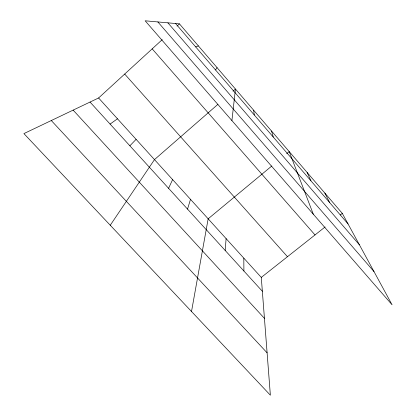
<?xml version="1.0" encoding="UTF-8"?>
<svg xmlns="http://www.w3.org/2000/svg" width="416" height="416" viewBox="0 0 416 416"><rect width="100%" height="100%" fill="white"/><g stroke="black" fill="none" stroke-linecap="round" stroke-linejoin="round"><path stroke-width="0.62" d="M225.196 250.463L226.106 238.607M231.91 120.583L235.456 89.055L233.022 91.177M191.511 311.496L208.156 218.816L271.809 165.989M187.533 209.108L190.502 199.342M168.584 188.302L172.614 179.608M215.524 69.95L217.048 67.631M110.256 225.248L154.482 159.614L217.911 104.343M129.875 145.798L136.105 139.344M98.597 97.973L261.284 277.41L270.369 395.2L23.915 133.598L98.597 97.973L162.224 39.655M177.055 26.068L179.447 23.873L342.295 213.372L392.085 304.808L145.148 20.8L179.447 23.873M286.702 153.634L289.188 151.575L313.31 214.209M261.284 277.41L325.114 226.954M340.272 214.973L342.295 213.372M110.1 124.082L117.478 118.799M195.697 46.909L198.38 45.906M51.293 120.536L267.103 352.836M73.138 110.115L264.441 318.36M90.038 102.055L262.35 291.268M124.696 74.053L287.472 256.708M152.178 48.864L315.011 234.941M157.862 21.939L374.01 271.606M167.887 22.838L359.434 244.852M175.578 23.53L348.078 223.99M324.839 193.055L329.644 202.571M307.133 172.458L310.939 180.835M271.523 131.019L273.265 137.051M253.614 110.183L254.301 115.014M243.812 258.138L243.906 271.008"/></g></svg>
